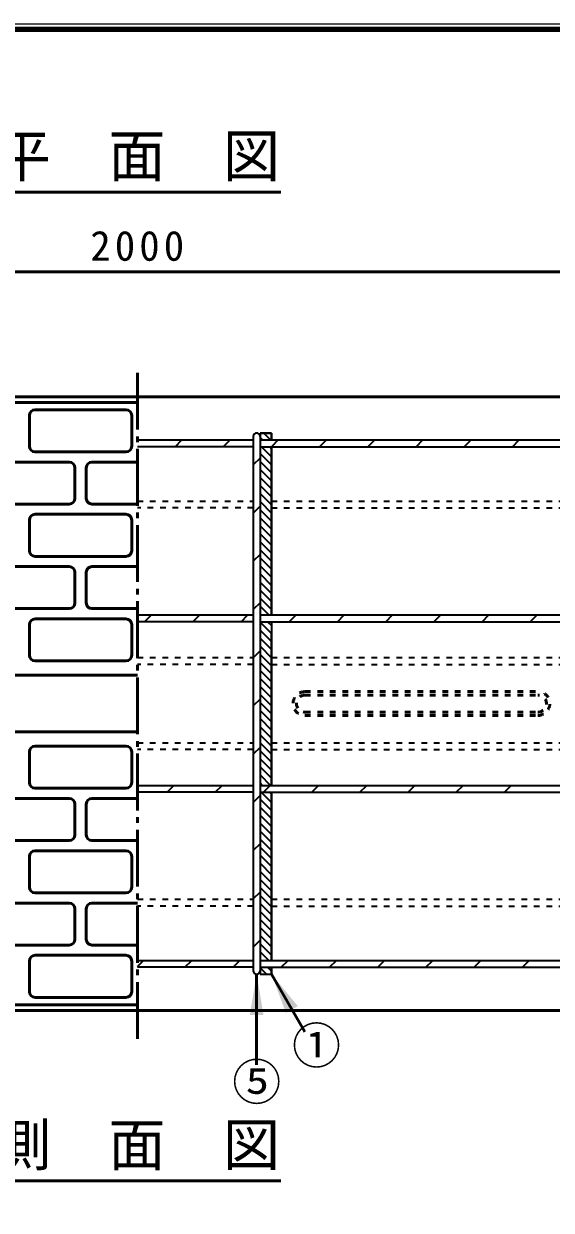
# Model space of a CAD drawing. Units: millimetres, scale not verified. Extents: x 100 to 4105, y 100 to 2870.
# Drawn here: x 2812 to 3276, y 1826 to 2870 of the extents above; entities that cross this region are included whole.
import ezdxf
from ezdxf.enums import TextEntityAlignment as Align

# ---------------------------------------------------------------- set-up
doc = ezdxf.new("R2010")
doc.units = ezdxf.units.MM
doc.header["$LTSCALE"] = 5
doc.linetypes.add('USER1', pattern=[2.2, 1, -1.2])
doc.linetypes.add('USER2', pattern=[13.4, 10, -1.2, 1, -1.2])
doc.layers.add('V-nasSTD', color=7, linetype='Continuous', lineweight=50)
doc.styles.add('ＭＳ ゴシック', font='')
doc.styles.get('ＭＳ ゴシック').set_extended_font_data('MS Gothic')

msp = doc.modelspace()

# ---------------------------------------------------------------- hatches: boundary and pattern name
at = {"layer": 'V-nasSTD'}
for points in [[(3022.552, 1997.857), (3016.552, 2033.857), (3010.552, 1997.857)], [(3052.748, 2005.68), (3029.552, 2033.857), (3042.355, 1999.68)]]:
    msp.add_hatch(color=256, dxfattribs=at).paths.add_polyline_path(points)

# ---------------------------------------------------------------- linework, layer by layer
at = {"layer": 'V-nasSTD', "lineweight": 100}
msp.add_line((4100, 2865), (105, 2865), dxfattribs=at)
at = {"layer": 'V-nasSTD'}
for p, q in [((2785.148, 2721.857), (3037.955, 2721.857)), ((1911.552, 2651.857), (3911.552, 2651.857)), ((3911.552, 2541.857), (1911.552, 2541.857)), ((1911.552, 2536.857), (2911.552, 2536.857)), ((2821.552, 2530.357), (2901.552, 2530.357)), ((2816.552, 2498.357), (2816.552, 2525.357)), ((2906.552, 2525.357), (2906.552, 2498.357)), ((2901.552, 2493.357), (2821.552, 2493.357)), ((2771.552, 2484.357), (2851.552, 2484.357)), ((2856.552, 2479.357), (2856.552, 2452.357)), ((2866.552, 2452.357), (2866.552, 2479.357)), ((2871.552, 2484.357), (2911.552, 2484.357)), ((2851.552, 2447.357), (2771.552, 2447.357)), ((2911.552, 2447.357), (2871.552, 2447.357)), ((2816.552, 2406.357), (2816.552, 2433.357)), ((2821.552, 2438.357), (2901.552, 2438.357)), ((2906.552, 2433.357), (2906.552, 2406.357)), ((2901.552, 2401.357), (2821.552, 2401.357)), ((2771.552, 2392.357), (2851.552, 2392.357)), ((2871.552, 2392.357), (2911.552, 2392.357)), ((2856.552, 2387.357), (2856.552, 2360.357)), ((2866.552, 2360.357), (2866.552, 2387.357)), ((2851.552, 2355.357), (2771.552, 2355.357)), ((2911.552, 2355.357), (2871.552, 2355.357)), ((2816.552, 2341.357), (2816.552, 2314.357)), ((2901.552, 2346.357), (2821.552, 2346.357)), ((2906.552, 2314.357), (2906.552, 2341.357)), ((2821.552, 2309.357), (2901.552, 2309.357)), ((1911.552, 2296.857), (2911.552, 2296.857)), ((1911.552, 2246.857), (2911.552, 2246.857)), ((2821.552, 2234.357), (2901.552, 2234.357)), ((2816.552, 2202.357), (2816.552, 2229.357)), ((2906.552, 2229.357), (2906.552, 2202.357)), ((2901.552, 2197.357), (2821.552, 2197.357)), ((2851.552, 2188.357), (2771.552, 2188.357)), ((2856.552, 2156.357), (2856.552, 2183.357)), ((2866.552, 2183.357), (2866.552, 2156.357)), ((2911.552, 2188.357), (2871.552, 2188.357)), ((2771.552, 2151.357), (2851.552, 2151.357)), ((2871.552, 2151.357), (2911.552, 2151.357)), ((2901.552, 2142.357), (2821.552, 2142.357)), ((2816.552, 2137.357), (2816.552, 2110.357)), ((2906.552, 2110.357), (2906.552, 2137.357)), ((2821.552, 2105.357), (2901.552, 2105.357)), ((2851.552, 2096.357), (2771.552, 2096.357)), ((2856.552, 2064.357), (2856.552, 2091.357)), ((2866.552, 2091.357), (2866.552, 2064.357)), ((2911.552, 2096.357), (2871.552, 2096.357)), ((2771.552, 2059.357), (2851.552, 2059.357)), ((2871.552, 2059.357), (2911.552, 2059.357)), ((2901.552, 2050.357), (2821.552, 2050.357)), ((2816.552, 2045.357), (2816.552, 2018.357)), ((2906.552, 2018.357), (2906.552, 2045.357)), ((3016.552, 1953.907), (3016.552, 2033.857)), ((3058.842, 1983.125), (3029.552, 2033.857)), ((1911.552, 2006.857), (2911.552, 2006.857)), ((2821.552, 2013.357), (2901.552, 2013.357)), ((1911.552, 2001.857), (3911.552, 2001.857)), ((2785.148, 1851.857), (3037.955, 1851.857))]:
    msp.add_line(p, q, dxfattribs=at)
at = {"layer": 'V-nasSTD', "linetype": 'USER2'}
msp.add_line((2911.552, 1976.857), (2911.552, 2566.857), dxfattribs=at)
at = {"layer": 'V-nasSTD', "lineweight": 35}
for p, q in [((3013.552, 2506.857), (3013.552, 2036.857)), ((3029.552, 2509.857), (3019.552, 2509.857)), ((3019.552, 2509.857), (3029.552, 2509.857)), ((3029.552, 2509.857), (3019.552, 2509.857)), ((3019.552, 2509.857), (3019.552, 2506.857)), ((3019.552, 2506.857), (3019.552, 2036.857)), ((3019.552, 2506.089), (3021.784, 2503.857)), ((3022.855, 2509.857), (3028.855, 2503.857)), ((3029.552, 2509.857), (3029.552, 2503.857)), ((3029.552, 2503.857), (3029.552, 2509.857)), ((2911.552, 2503.857), (3013.552, 2503.857)), ((3013.552, 2497.857), (2911.552, 2497.857)), ((2944.7, 2497.857), (2950.7, 2503.857)), ((2987.127, 2497.857), (2993.127, 2503.857)), ((3019.552, 2503.857), (3328.552, 2503.857)), ((3019.552, 2497.857), (3328.552, 2497.857)), ((3020.713, 2497.857), (3029.552, 2489.018)), ((3027.784, 2497.857), (3029.552, 2496.089)), ((3029.552, 2497.857), (3029.552, 2349.857)), ((3029.552, 2450.033), (3029.552, 2497.857)), ((3035.553, 2503.857), (3029.553, 2497.857)), ((3071.979, 2497.857), (3077.979, 2503.857)), ((3114.406, 2497.857), (3120.406, 2503.857)), ((3156.832, 2497.857), (3162.832, 2503.857)), ((3199.259, 2497.857), (3205.259, 2503.857)), ((3241.685, 2497.857), (3247.685, 2503.857)), ((3019.552, 2487.855), (3013.552, 2481.855)), ((3019.552, 2491.947), (3029.552, 2481.947)), ((3019.552, 2484.876), (3029.552, 2474.876)), ((3019.552, 2477.805), (3029.552, 2467.805)), ((3019.552, 2470.733), (3029.552, 2460.733)), ((3019.552, 2463.662), (3029.552, 2453.662)), ((3019.552, 2456.591), (3029.552, 2446.591)), ((3019.552, 2445.429), (3013.552, 2439.429)), ((3019.552, 2449.52), (3029.552, 2439.52)), ((3029.552, 2444.033), (3029.552, 2450.033)), ((3029.552, 2349.857), (3029.552, 2444.033)), ((3019.552, 2442.449), (3029.552, 2432.449)), ((3019.552, 2435.378), (3029.552, 2425.378)), ((3019.552, 2428.307), (3029.552, 2418.307)), ((3019.552, 2421.236), (3029.552, 2411.236)), ((3019.552, 2414.165), (3029.552, 2404.165)), ((3019.552, 2403.003), (3013.552, 2397.003)), ((3019.552, 2407.094), (3029.552, 2397.094)), ((3019.552, 2400.023), (3029.552, 2390.023)), ((3019.552, 2392.952), (3029.552, 2382.952)), ((3019.552, 2385.881), (3029.552, 2375.881)), ((3019.552, 2378.81), (3029.552, 2368.81)), ((3019.552, 2371.739), (3029.552, 2361.739)), ((3019.552, 2360.576), (3013.552, 2354.576)), ((3019.552, 2364.667), (3029.552, 2354.667)), ((2911.552, 2349.857), (3013.552, 2349.857)), ((2917.979, 2343.857), (2923.979, 2349.857)), ((2960.406, 2343.857), (2966.406, 2349.857)), ((3002.832, 2343.857), (3008.832, 2349.857)), ((3019.552, 2357.596), (3027.291, 2349.857)), ((3019.552, 2350.525), (3020.22, 2349.857)), ((3019.552, 2349.857), (3328.552, 2349.857)), ((3045.259, 2343.857), (3051.259, 2349.857)), ((3087.685, 2343.857), (3093.685, 2349.857)), ((3130.111, 2343.857), (3136.111, 2349.857)), ((3172.538, 2343.857), (3178.538, 2349.857)), ((3214.964, 2343.857), (3220.964, 2349.857)), ((3257.391, 2343.857), (3263.391, 2349.857)), ((3013.552, 2343.857), (2911.552, 2343.857)), ((3019.552, 2343.857), (3328.552, 2343.857)), ((3019.552, 2343.454), (3029.552, 2333.454)), ((3026.22, 2343.857), (3029.552, 2340.525)), ((3029.552, 2343.857), (3029.552, 2199.857)), ((3019.552, 2336.383), (3029.552, 2326.383)), ((3019.552, 2329.312), (3029.552, 2319.312)), ((3029.552, 2312.357), (3029.552, 2335.221)), ((3019.552, 2318.15), (3013.552, 2312.15)), ((3019.552, 2322.241), (3029.552, 2312.241)), ((3019.552, 2315.17), (3029.552, 2305.17)), ((3019.552, 2308.099), (3029.552, 2298.099)), ((3029.552, 2306.357), (3029.552, 2312.357)), ((3019.552, 2301.028), (3029.552, 2291.028)), ((3029.552, 2237.357), (3029.552, 2306.357)), ((3019.552, 2293.957), (3029.552, 2283.957)), ((3019.552, 2286.886), (3029.552, 2276.886)), ((3019.552, 2279.815), (3029.552, 2269.815)), ((3019.552, 2275.723), (3013.552, 2269.723)), ((3019.552, 2272.744), (3029.552, 2262.744)), ((3019.552, 2265.673), (3029.552, 2255.673)), ((3019.552, 2258.601), (3029.552, 2248.601)), ((3019.552, 2251.53), (3029.552, 2241.53)), ((3019.552, 2244.459), (3029.552, 2234.459)), ((3019.552, 2237.388), (3029.552, 2227.388)), ((3029.552, 2231.357), (3029.552, 2237.357)), ((3019.552, 2233.297), (3013.552, 2227.297)), ((3019.552, 2230.317), (3029.552, 2220.317)), ((3029.552, 2199.857), (3029.552, 2231.357)), ((3019.552, 2223.246), (3029.552, 2213.246)), ((3019.552, 2216.175), (3029.552, 2206.175)), ((3019.552, 2209.104), (3028.799, 2199.857)), ((2911.552, 2199.857), (3013.552, 2199.857)), ((3013.552, 2193.857), (2911.552, 2193.857)), ((2937.685, 2193.857), (2943.685, 2199.857)), ((2980.111, 2193.857), (2986.111, 2199.857)), ((3019.552, 2202.033), (3021.728, 2199.857)), ((3019.552, 2199.857), (3328.552, 2199.857)), ((3019.552, 2193.857), (3328.552, 2193.857)), ((3020.657, 2193.857), (3029.552, 2184.962)), ((3028.538, 2199.857), (3022.538, 2193.857)), ((3027.728, 2193.857), (3029.552, 2192.033)), ((3029.552, 2193.857), (3029.552, 2045.857)), ((3029.552, 2099.68), (3029.552, 2193.857)), ((3064.964, 2193.857), (3070.964, 2199.857)), ((3107.391, 2193.857), (3113.391, 2199.857)), ((3149.817, 2193.857), (3155.817, 2199.857)), ((3192.243, 2193.857), (3198.243, 2199.857)), ((3234.67, 2193.857), (3240.67, 2199.857)), ((3019.552, 2190.871), (3013.552, 2184.871)), ((3019.552, 2187.891), (3029.552, 2177.891)), ((3019.552, 2180.82), (3029.552, 2170.82)), ((3019.552, 2173.749), (3029.552, 2163.749)), ((3019.552, 2166.678), (3029.552, 2156.678)), ((3019.552, 2159.606), (3029.552, 2149.606)), ((3019.552, 2152.535), (3029.552, 2142.535)), ((3019.552, 2148.444), (3013.552, 2142.444)), ((3019.552, 2145.464), (3029.552, 2135.464)), ((3019.552, 2138.393), (3029.552, 2128.393)), ((3019.552, 2131.322), (3029.552, 2121.322)), ((3019.552, 2124.251), (3029.552, 2114.251)), ((3019.552, 2117.18), (3029.552, 2107.18)), ((3019.552, 2110.109), (3029.552, 2100.109)), ((3019.552, 2106.018), (3013.552, 2100.018)), ((3019.552, 2103.038), (3029.552, 2093.038)), ((3029.552, 2093.68), (3029.552, 2099.68)), ((3019.552, 2095.967), (3029.552, 2085.967)), ((3019.552, 2088.896), (3029.552, 2078.896)), ((3029.552, 2045.857), (3029.552, 2093.68)), ((3019.552, 2081.825), (3029.552, 2071.825)), ((3019.552, 2074.754), (3029.552, 2064.754)), ((3019.552, 2067.683), (3029.552, 2057.683)), ((3019.552, 2063.591), (3013.552, 2057.591)), ((3019.552, 2060.612), (3029.552, 2050.612)), ((3019.552, 2053.54), (3027.235, 2045.857)), ((3019.552, 2046.469), (3020.164, 2045.857)), ((2911.552, 2040.444), (2916.964, 2045.857)), ((2911.552, 2045.857), (3013.552, 2045.857)), ((3013.552, 2039.857), (2911.552, 2039.857)), ((2953.391, 2039.857), (2959.391, 2045.857)), ((2995.817, 2039.857), (3001.817, 2045.857)), ((3019.552, 2045.857), (3328.552, 2045.857)), ((3019.552, 2039.857), (3328.552, 2039.857)), ((3019.552, 2039.398), (3025.093, 2033.857)), ((3019.552, 2036.857), (3019.552, 2033.857)), ((3026.164, 2039.857), (3029.552, 2036.469)), ((3029.552, 2039.857), (3029.552, 2033.857)), ((3029.552, 2033.857), (3029.552, 2039.857)), ((3038.243, 2039.857), (3044.243, 2045.857)), ((3080.67, 2039.857), (3086.67, 2045.857)), ((3123.096, 2039.857), (3129.096, 2045.857)), ((3165.523, 2039.857), (3171.523, 2045.857)), ((3207.949, 2039.857), (3213.949, 2045.857)), ((3250.376, 2039.857), (3256.376, 2045.857)), ((3019.552, 2033.857), (3029.552, 2033.857)), ((3019.552, 2033.857), (3029.552, 2033.857)), ((3019.552, 2033.857), (3029.552, 2033.857))]:
    msp.add_line(p, q, dxfattribs=at)
at = {"layer": 'V-nasSTD', "linetype": 'USER1', "lineweight": 35}
for p, q in [((2911.552, 2450.033), (3013.552, 2450.033)), ((3013.552, 2444.033), (2911.552, 2444.033)), ((3029.552, 2450.033), (3328.552, 2450.033)), ((3029.552, 2444.033), (3328.552, 2444.033)), ((2911.552, 2312.357), (3013.552, 2312.357)), ((3029.552, 2312.357), (3328.552, 2312.357)), ((3013.552, 2306.357), (2911.552, 2306.357)), ((3029.552, 2306.357), (3328.552, 2306.357)), ((2911.552, 2237.357), (3013.552, 2237.357)), ((3029.552, 2237.357), (3328.552, 2237.357)), ((3013.552, 2231.357), (2911.552, 2231.357)), ((3029.552, 2231.357), (3328.552, 2231.357)), ((2911.552, 2099.68), (3013.552, 2099.68)), ((3029.552, 2099.68), (3328.552, 2099.68)), ((3013.552, 2093.68), (2911.552, 2093.68)), ((3029.552, 2093.68), (3328.552, 2093.68))]:
    msp.add_line(p, q, dxfattribs=at)
at = {"layer": 'V-nasSTD', "linetype": 'USER1'}
for p, q in [((3059.052, 2282.357), (3264.052, 2282.357)), ((3059.052, 2279.357), (3264.052, 2279.357)), ((3059.052, 2264.357), (3264.052, 2264.357)), ((3059.052, 2261.357), (3264.052, 2261.357))]:
    msp.add_line(p, q, dxfattribs=at)
at = {"layer": 'V-nasSTD', "lineweight": 13}
msp.add_lwpolyline([(100, 100), (100, 2870), (4105, 2870), (4105, 100)], close=True, dxfattribs=at)
at = {"layer": 'V-nasSTD'}
for centre, start, end in [((2821.552, 2525.357), 90, 180), ((2901.552, 2525.357), 0, 90), ((2821.552, 2498.357), 180, 270), ((2901.552, 2498.357), 270, 0), ((2851.552, 2479.357), 0, 90), ((2871.552, 2479.357), 90, 180), ((2851.552, 2452.357), 270, 0), ((2871.552, 2452.357), 180, 270), ((2821.552, 2433.357), 90, 180), ((2901.552, 2433.357), 0, 90), ((2821.552, 2406.357), 180, 270), ((2901.552, 2406.357), 270, 0), ((2851.552, 2387.357), 0, 90), ((2871.552, 2387.357), 90, 180), ((2851.552, 2360.357), 270, 0), ((2871.552, 2360.357), 180, 270), ((2821.552, 2341.357), 90, 180), ((2901.552, 2341.357), 0, 90), ((2821.552, 2314.357), 180, 270), ((2901.552, 2314.357), 270, 0), ((2821.552, 2229.357), 90, 180), ((2901.552, 2229.357), 0, 90), ((2821.552, 2202.357), 180, 270), ((2901.552, 2202.357), 270, 0), ((2851.552, 2183.357), 0, 90), ((2871.552, 2183.357), 90, 180), ((2851.552, 2156.357), 270, 0), ((2871.552, 2156.357), 180, 270), ((2821.552, 2137.357), 90, 180), ((2901.552, 2137.357), 0, 90), ((2821.552, 2110.357), 180, 270), ((2901.552, 2110.357), 270, 0), ((2851.552, 2091.357), 0, 90), ((2871.552, 2091.357), 90, 180), ((2851.552, 2064.357), 270, 0), ((2871.552, 2064.357), 180, 270), ((2821.552, 2045.357), 90, 180), ((2901.552, 2045.357), 0, 90), ((2821.552, 2018.357), 180, 270), ((2901.552, 2018.357), 270, 0)]:
    msp.add_arc(centre, 5, start, end, dxfattribs=at)
at = {"layer": 'V-nasSTD', "lineweight": 35}
for centre, start, end in [((3016.552, 2506.857), 0, 180), ((3016.552, 2036.857), 180, 0)]:
    msp.add_arc(centre, 3, start, end, dxfattribs=at)
at = {"layer": 'V-nasSTD', "linetype": 'USER1'}
for centre, radius, start, end in [((3059.052, 2271.857), 10.5, 90, 270), ((3059.052, 2271.857), 7.5, 90, 270), ((3264.052, 2271.857), 10.5, 270, 90), ((3264.052, 2271.857), 7.5, 270, 90)]:
    msp.add_arc(centre, radius, start, end, dxfattribs=at)

# ---------------------------------------------------------------- texts
at = {"layer": 'V-nasSTD', "style": 'ＭＳ ゴシック'}
for s, height, p in [('平\u3000面\u3000図', 36.95, (2785.148, 2772.257)), ('①', 31.67, (3047.605, 1986.776)), ('⑤', 31.67, (2994.988, 1954.757)), ('側\u3000面\u3000図', 36.95, (2785.148, 1902.257))]:
    msp.add_text(s, height=height, dxfattribs=at).set_placement(p, align=Align.TOP_LEFT)
at = {"layer": 'V-nasSTD', "insert": (2870.152, 2687.857), "char_height": 26.39, "attachment_point": 1, "style": 'ＭＳ ゴシック'}
msp.add_mtext('\\T1.2;2000', dxfattribs=at)

doc.saveas('drawing.dxf')
